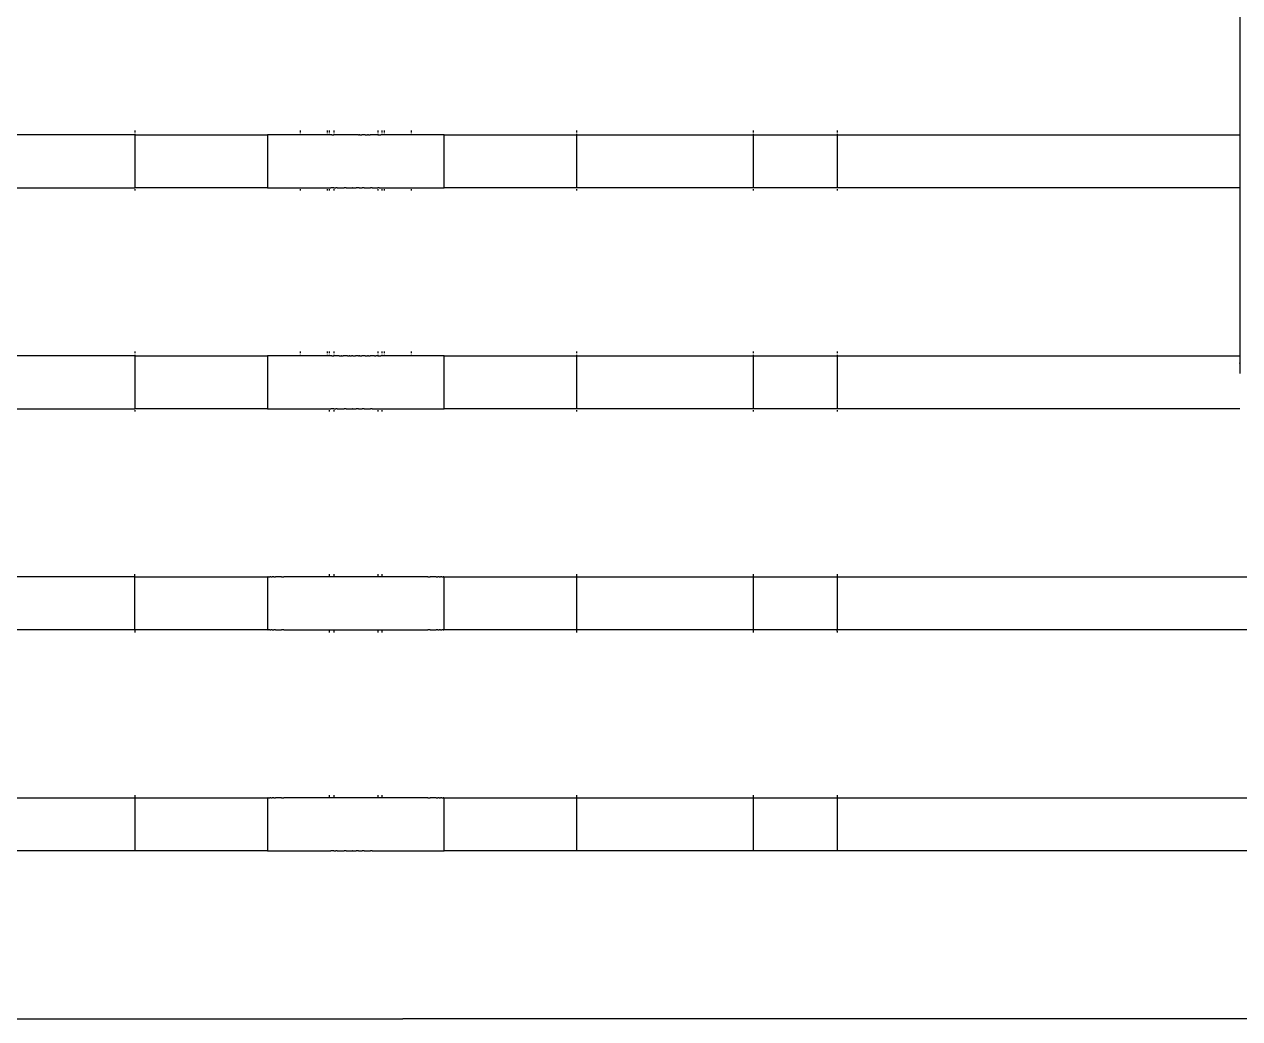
# Model space of a CAD drawing. Header units: millimetres. Extents: x 21 to 5427, y 20 to 4028.
# Drawn here: x 3200.4 to 3475.4, y 2484.6 to 2709.6 of the extents above; entities that cross this region are included whole.
import ezdxf

# ---------------------------------------------------------------- set-up
doc = ezdxf.new("R2010")
doc.units = ezdxf.units.MM

msp = doc.modelspace()

# ---------------------------------------------------------------- linework, layer by layer
for p, q in [((3475.38, 2720.59), (3475.38, 2686.59)), ((3225.38, 2684.59), (3185.38, 2684.59)), ((3225.38, 2685.59), (3225.38, 2685.17)), ((3225.38, 2684.85), (3225.38, 2684.62)), ((3225.38, 2684.62), (3225.38, 2684.59)), ((3225.38, 2684.59), (3255.38, 2684.59)), ((3225.38, 2684.59), (3225.38, 2672.59)), ((3255.38, 2684.59), (3255.38, 2672.59)), ((3255.47, 2684.59), (3255.38, 2684.59)), ((3255.59, 2684.59), (3255.47, 2684.59)), ((3255.74, 2684.59), (3255.59, 2684.59)), ((3255.95, 2684.59), (3255.74, 2684.59)), ((3256.19, 2684.59), (3255.95, 2684.59)), ((3256.48, 2684.59), (3256.19, 2684.59)), ((3256.82, 2684.59), (3256.48, 2684.59)), ((3257.19, 2684.59), (3256.82, 2684.59)), ((3257.61, 2684.59), (3257.19, 2684.59)), ((3258.06, 2684.59), (3257.61, 2684.59)), ((3258.56, 2684.59), (3258.06, 2684.59)), ((3259.09, 2684.59), (3258.56, 2684.59)), ((3259.66, 2684.59), (3259.09, 2684.59)), ((3260.27, 2684.59), (3259.66, 2684.59)), ((3260.91, 2684.59), (3260.27, 2684.59)), ((3261.58, 2684.59), (3260.91, 2684.59)), ((3262.29, 2684.59), (3261.58, 2684.59)), ((3262.88, 2684.59), (3262.29, 2684.59)), ((3262.88, 2685.17), (3262.88, 2685.59)), ((3262.88, 2684.62), (3262.88, 2684.85)), ((3262.88, 2684.59), (3262.88, 2684.62)), ((3263.02, 2684.59), (3262.88, 2684.59)), ((3263.78, 2684.59), (3263.02, 2684.59)), ((3264.57, 2684.59), (3263.78, 2684.59)), ((3265.38, 2684.59), (3264.57, 2684.59)), ((3266.22, 2684.59), (3265.38, 2684.59)), ((3267.07, 2684.59), (3266.22, 2684.59)), ((3267.95, 2684.59), (3267.07, 2684.59)), ((3268.84, 2684.59), (3267.95, 2684.59)), ((3268.88, 2684.59), (3268.84, 2684.59)), ((3268.88, 2685.59), (3268.88, 2685.17)), ((3268.88, 2684.85), (3268.88, 2684.62)), ((3268.88, 2684.62), (3268.88, 2684.59)), ((3269.38, 2684.59), (3268.88, 2684.59)), ((3269.38, 2685.59), (3269.38, 2685.17)), ((3269.38, 2684.85), (3269.38, 2684.62)), ((3269.38, 2684.62), (3269.38, 2684.59)), ((3269.75, 2684.59), (3269.38, 2684.59)), ((3269.97, 2684.59), (3269.75, 2684.59)), ((3269.97, 2684.59), (3270.38, 2684.59)), ((3270.38, 2685.59), (3270.38, 2685.17)), ((3270.38, 2684.85), (3270.38, 2684.62)), ((3270.38, 2684.62), (3270.38, 2684.59)), ((3270.43, 2684.59), (3270.38, 2684.59)), ((3270.57, 2684.59), (3270.43, 2684.59)), ((3270.61, 2684.59), (3270.57, 2684.59)), ((3270.66, 2684.59), (3270.61, 2684.59)), ((3270.8, 2684.59), (3270.66, 2684.59)), ((3270.87, 2684.59), (3270.8, 2684.59)), ((3271.14, 2684.59), (3270.87, 2684.59)), ((3271.24, 2684.59), (3271.14, 2684.59)), ((3271.56, 2684.59), (3271.24, 2684.59)), ((3271.58, 2684.59), (3271.56, 2684.59)), ((3271.65, 2684.59), (3271.58, 2684.59)), ((3272.05, 2684.59), (3271.65, 2684.59)), ((3272.16, 2684.59), (3272.05, 2684.59)), ((3272.54, 2684.59), (3272.16, 2684.59)), ((3272.62, 2684.59), (3272.54, 2684.59)), ((3272.74, 2684.59), (3272.62, 2684.59)), ((3273.22, 2684.59), (3272.74, 2684.59)), ((3273.37, 2684.59), (3273.22, 2684.59)), ((3273.48, 2684.59), (3273.37, 2684.59)), ((3273.9, 2684.59), (3273.48, 2684.59)), ((3274.05, 2684.59), (3273.9, 2684.59)), ((3274.43, 2684.59), (3274.05, 2684.59)), ((3274.6, 2684.59), (3274.43, 2684.59)), ((3274.74, 2684.59), (3274.6, 2684.59)), ((3275.31, 2684.59), (3274.74, 2684.59)), ((3275.38, 2684.59), (3275.31, 2684.59)), ((3275.46, 2684.59), (3275.38, 2684.59)), ((3276.02, 2684.59), (3275.46, 2684.59)), ((3276.02, 2684.59), (3276.17, 2684.59)), ((3276.33, 2684.59), (3276.17, 2684.59)), ((3276.33, 2684.59), (3276.72, 2684.59)), ((3276.86, 2684.59), (3276.72, 2684.59)), ((3277.28, 2684.59), (3276.86, 2684.59)), ((3277.39, 2684.59), (3277.28, 2684.59)), ((3277.54, 2684.59), (3277.39, 2684.59)), ((3277.54, 2684.59), (3278.02, 2684.59)), ((3278.15, 2684.59), (3278.02, 2684.59)), ((3278.23, 2684.59), (3278.15, 2684.59)), ((3278.23, 2684.59), (3278.6, 2684.59)), ((3278.71, 2684.59), (3278.6, 2684.59)), ((3279.11, 2684.59), (3278.71, 2684.59)), ((3279.18, 2684.59), (3279.11, 2684.59)), ((3279.21, 2684.59), (3279.18, 2684.59)), ((3279.52, 2684.59), (3279.21, 2684.59)), ((3279.63, 2684.59), (3279.52, 2684.59)), ((3279.9, 2684.59), (3279.63, 2684.59)), ((3279.96, 2684.59), (3279.9, 2684.59)), ((3280.1, 2684.59), (3279.96, 2684.59)), ((3280.16, 2684.59), (3280.1, 2684.59)), ((3280.2, 2684.59), (3280.16, 2684.59)), ((3280.34, 2684.59), (3280.2, 2684.59)), ((3280.38, 2684.59), (3280.34, 2684.59)), ((3280.38, 2685.59), (3280.38, 2685.17)), ((3280.38, 2684.85), (3280.38, 2684.62)), ((3280.38, 2684.62), (3280.38, 2684.59)), ((3280.38, 2684.59), (3280.79, 2684.59)), ((3280.79, 2684.59), (3281.02, 2684.59)), ((3281.38, 2684.59), (3281.02, 2684.59)), ((3281.38, 2685.17), (3281.38, 2685.59)), ((3281.38, 2684.62), (3281.38, 2684.85)), ((3281.38, 2684.59), (3281.38, 2684.62)), ((3281.88, 2684.59), (3281.38, 2684.59)), ((3281.88, 2685.17), (3281.88, 2685.59)), ((3281.88, 2684.62), (3281.88, 2684.85)), ((3281.88, 2684.59), (3281.88, 2684.62)), ((3281.92, 2684.59), (3281.88, 2684.59)), ((3282.82, 2684.59), (3281.92, 2684.59)), ((3283.69, 2684.59), (3282.82, 2684.59)), ((3284.55, 2684.59), (3283.69, 2684.59)), ((3285.38, 2684.59), (3284.55, 2684.59)), ((3286.2, 2684.59), (3285.38, 2684.59)), ((3286.98, 2684.59), (3286.2, 2684.59)), ((3287.75, 2684.59), (3286.98, 2684.59)), ((3287.88, 2684.59), (3287.75, 2684.59)), ((3287.88, 2685.59), (3287.88, 2685.17)), ((3287.88, 2684.85), (3287.88, 2684.62)), ((3287.88, 2684.62), (3287.88, 2684.59)), ((3288.48, 2684.59), (3287.88, 2684.59)), ((3289.18, 2684.59), (3288.48, 2684.59)), ((3289.86, 2684.59), (3289.18, 2684.59)), ((3290.5, 2684.59), (3289.86, 2684.59)), ((3291.1, 2684.59), (3290.5, 2684.59)), ((3291.67, 2684.59), (3291.1, 2684.59)), ((3292.21, 2684.59), (3291.67, 2684.59)), ((3292.7, 2684.59), (3292.21, 2684.59)), ((3293.16, 2684.59), (3292.7, 2684.59)), ((3293.58, 2684.59), (3293.16, 2684.59)), ((3293.95, 2684.59), (3293.58, 2684.59)), ((3294.28, 2684.59), (3293.95, 2684.59)), ((3294.57, 2684.59), (3294.28, 2684.59)), ((3294.82, 2684.59), (3294.57, 2684.59)), ((3295.02, 2684.59), (3294.82, 2684.59)), ((3295.18, 2684.59), (3295.02, 2684.59)), ((3295.29, 2684.59), (3295.18, 2684.59)), ((3295.38, 2684.59), (3295.29, 2684.59)), ((3295.38, 2672.59), (3295.38, 2684.59)), ((3295.38, 2684.59), (3325.38, 2684.59)), ((3325.38, 2685.17), (3325.38, 2685.59)), ((3325.38, 2684.62), (3325.38, 2684.85)), ((3325.38, 2684.59), (3325.38, 2684.62)), ((3325.38, 2672.59), (3325.38, 2684.59)), ((3325.38, 2684.59), (3365.38, 2684.59)), ((3365.38, 2685.17), (3365.38, 2685.59)), ((3365.38, 2684.63), (3365.38, 2684.85)), ((3365.38, 2684.59), (3365.38, 2684.63)), ((3365.38, 2672.59), (3365.38, 2684.59)), ((3365.38, 2684.59), (3384.06, 2684.59)), ((3384.06, 2684.59), (3384.12, 2684.59)), ((3384.12, 2684.59), (3384.31, 2684.59)), ((3384.31, 2685.59), (3384.31, 2685.17)), ((3384.31, 2684.85), (3384.31, 2684.63)), ((3384.31, 2684.63), (3384.31, 2684.59)), ((3384.31, 2684.59), (3384.31, 2672.59)), ((3384.31, 2684.59), (3475.38, 2684.59)), ((3475.38, 2686.59), (3475.38, 2686.2)), ((3475.38, 2686.2), (3475.38, 2686.07)), ((3475.38, 2686.07), (3475.38, 2685.59)), ((3475.38, 2685.59), (3475.38, 2685.17)), ((3475.38, 2685.17), (3475.38, 2684.85)), ((3475.38, 2684.85), (3475.38, 2684.63)), ((3475.38, 2684.63), (3475.38, 2684.59)), ((3475.38, 2684.59), (3475.38, 2672.59)), ((3185.38, 2672.59), (3225.38, 2672.59)), ((3225.38, 2672.59), (3225.38, 2672.56)), ((3255.38, 2672.59), (3225.38, 2672.59)), ((3225.38, 2672.56), (3225.38, 2672.52)), ((3225.38, 2672.32), (3225.38, 2672)), ((3255.38, 2672.59), (3255.47, 2672.59)), ((3255.47, 2672.59), (3255.59, 2672.59)), ((3255.59, 2672.59), (3255.74, 2672.59)), ((3255.74, 2672.59), (3255.95, 2672.59)), ((3255.95, 2672.59), (3256.19, 2672.59)), ((3256.19, 2672.59), (3256.48, 2672.59)), ((3256.48, 2672.59), (3256.82, 2672.59)), ((3256.82, 2672.59), (3257.19, 2672.59)), ((3257.19, 2672.59), (3257.61, 2672.59)), ((3257.61, 2672.59), (3258.06, 2672.59)), ((3258.06, 2672.59), (3258.56, 2672.59)), ((3258.56, 2672.59), (3259.09, 2672.59)), ((3259.09, 2672.59), (3259.66, 2672.59)), ((3259.66, 2672.59), (3260.27, 2672.59)), ((3260.27, 2672.59), (3260.91, 2672.59)), ((3260.91, 2672.59), (3261.58, 2672.59)), ((3261.58, 2672.59), (3262.29, 2672.59)), ((3262.29, 2672.59), (3262.88, 2672.59)), ((3262.88, 2672.52), (3262.88, 2672.59)), ((3262.88, 2672.59), (3263.02, 2672.59)), ((3262.88, 2672), (3262.88, 2672.32)), ((3263.02, 2672.59), (3263.78, 2672.59)), ((3263.78, 2672.59), (3264.57, 2672.59)), ((3264.57, 2672.59), (3265.38, 2672.59)), ((3265.38, 2672.59), (3266.22, 2672.59)), ((3266.22, 2672.59), (3267.07, 2672.59)), ((3267.07, 2672.59), (3267.95, 2672.59)), ((3267.95, 2672.59), (3268.84, 2672.59)), ((3268.84, 2672.59), (3268.88, 2672.59)), ((3268.88, 2672.59), (3268.88, 2672.52)), ((3268.88, 2672.59), (3269.38, 2672.59)), ((3268.88, 2672.32), (3268.88, 2672)), ((3269.38, 2672.59), (3269.38, 2672.52)), ((3269.38, 2672.59), (3269.75, 2672.59)), ((3269.38, 2672.32), (3269.38, 2672)), ((3269.97, 2672.59), (3269.75, 2672.59)), ((3270.38, 2672.59), (3269.97, 2672.59)), ((3270.38, 2672.59), (3270.38, 2672.52)), ((3270.38, 2672.59), (3270.43, 2672.59)), ((3270.38, 2672.32), (3270.38, 2672)), ((3270.43, 2672.59), (3270.57, 2672.59)), ((3270.57, 2672.59), (3270.61, 2672.59)), ((3270.61, 2672.59), (3270.66, 2672.59)), ((3270.66, 2672.59), (3270.8, 2672.59)), ((3270.8, 2672.59), (3270.87, 2672.59)), ((3271.14, 2672.59), (3270.87, 2672.59)), ((3271.14, 2672.59), (3271.24, 2672.59)), ((3271.24, 2672.59), (3271.56, 2672.59)), ((3271.56, 2672.59), (3271.58, 2672.59)), ((3271.58, 2672.59), (3271.65, 2672.59)), ((3271.65, 2672.59), (3272.05, 2672.59)), ((3272.05, 2672.59), (3272.16, 2672.59)), ((3272.16, 2672.59), (3272.54, 2672.59)), ((3272.54, 2672.59), (3272.62, 2672.59)), ((3272.62, 2672.59), (3272.74, 2672.59)), ((3273.22, 2672.59), (3272.74, 2672.59)), ((3273.22, 2672.59), (3273.37, 2672.59)), ((3273.37, 2672.59), (3273.48, 2672.59)), ((3273.48, 2672.59), (3273.9, 2672.59)), ((3273.9, 2672.59), (3274.05, 2672.59)), ((3274.05, 2672.59), (3274.43, 2672.59)), ((3274.43, 2672.59), (3274.6, 2672.59)), ((3274.74, 2672.59), (3274.6, 2672.59)), ((3274.74, 2672.59), (3275.31, 2672.59)), ((3275.31, 2672.59), (3275.38, 2672.59)), ((3275.38, 2672.59), (3275.46, 2672.59)), ((3276.02, 2672.59), (3275.46, 2672.59)), ((3276.17, 2672.59), (3276.02, 2672.59)), ((3276.17, 2672.59), (3276.33, 2672.59)), ((3276.33, 2672.59), (3276.72, 2672.59)), ((3276.72, 2672.59), (3276.86, 2672.59)), ((3277.28, 2672.59), (3276.86, 2672.59)), ((3277.28, 2672.59), (3277.39, 2672.59)), ((3277.39, 2672.59), (3277.54, 2672.59)), ((3277.54, 2672.59), (3278.02, 2672.59)), ((3278.02, 2672.59), (3278.15, 2672.59)), ((3278.15, 2672.59), (3278.23, 2672.59)), ((3278.23, 2672.59), (3278.6, 2672.59)), ((3278.6, 2672.59), (3278.71, 2672.59)), ((3279.11, 2672.59), (3278.71, 2672.59)), ((3279.11, 2672.59), (3279.18, 2672.59)), ((3279.18, 2672.59), (3279.21, 2672.59)), ((3279.21, 2672.59), (3279.52, 2672.59)), ((3279.52, 2672.59), (3279.63, 2672.59)), ((3279.63, 2672.59), (3279.9, 2672.59)), ((3279.9, 2672.59), (3279.96, 2672.59)), ((3279.96, 2672.59), (3280.1, 2672.59)), ((3280.1, 2672.59), (3280.16, 2672.59)), ((3280.16, 2672.59), (3280.2, 2672.59)), ((3280.2, 2672.59), (3280.34, 2672.59)), ((3280.34, 2672.59), (3280.38, 2672.59)), ((3280.38, 2672.59), (3280.38, 2672.52)), ((3280.68, 2672.59), (3280.38, 2672.59)), ((3280.38, 2672.32), (3280.38, 2672)), ((3280.68, 2672.59), (3280.79, 2672.59)), ((3280.79, 2672.59), (3281.02, 2672.59)), ((3281.02, 2672.59), (3281.38, 2672.59)), ((3281.38, 2672.52), (3281.38, 2672.59)), ((3281.38, 2672.59), (3281.88, 2672.59)), ((3281.38, 2672), (3281.38, 2672.32)), ((3281.88, 2672.52), (3281.88, 2672.59)), ((3281.88, 2672.59), (3281.92, 2672.59)), ((3281.88, 2672), (3281.88, 2672.32)), ((3281.92, 2672.59), (3282.82, 2672.59)), ((3282.82, 2672.59), (3283.69, 2672.59)), ((3283.69, 2672.59), (3284.55, 2672.59)), ((3284.55, 2672.59), (3285.38, 2672.59)), ((3285.38, 2672.59), (3286.2, 2672.59)), ((3286.2, 2672.59), (3286.98, 2672.59)), ((3286.98, 2672.59), (3287.75, 2672.59)), ((3287.75, 2672.59), (3287.88, 2672.59)), ((3287.88, 2672.59), (3287.88, 2672.52)), ((3287.88, 2672.59), (3288.48, 2672.59)), ((3287.88, 2672.32), (3287.88, 2672)), ((3288.48, 2672.59), (3289.18, 2672.59)), ((3289.18, 2672.59), (3289.86, 2672.59)), ((3289.86, 2672.59), (3290.5, 2672.59)), ((3290.5, 2672.59), (3291.1, 2672.59)), ((3291.1, 2672.59), (3291.67, 2672.59)), ((3291.67, 2672.59), (3292.21, 2672.59)), ((3292.21, 2672.59), (3292.7, 2672.59)), ((3292.7, 2672.59), (3293.16, 2672.59)), ((3293.16, 2672.59), (3293.58, 2672.59)), ((3293.58, 2672.59), (3293.95, 2672.59)), ((3293.95, 2672.59), (3294.28, 2672.59)), ((3294.28, 2672.59), (3294.57, 2672.59)), ((3294.57, 2672.59), (3294.82, 2672.59)), ((3294.82, 2672.59), (3295.02, 2672.59)), ((3295.02, 2672.59), (3295.18, 2672.59)), ((3295.18, 2672.59), (3295.29, 2672.59)), ((3295.29, 2672.59), (3295.38, 2672.59)), ((3325.38, 2672.59), (3295.38, 2672.59)), ((3325.38, 2672.56), (3325.38, 2672.59)), ((3365.38, 2672.59), (3325.38, 2672.59)), ((3325.38, 2672.52), (3325.38, 2672.56)), ((3325.38, 2672), (3325.38, 2672.32)), ((3365.38, 2672.55), (3365.38, 2672.59)), ((3384.06, 2672.59), (3365.38, 2672.59)), ((3365.38, 2672.52), (3365.38, 2672.55)), ((3365.38, 2672), (3365.38, 2672.32)), ((3384.12, 2672.59), (3384.06, 2672.59)), ((3384.31, 2672.59), (3384.12, 2672.59)), ((3384.31, 2672.59), (3384.31, 2672.56)), ((3475.38, 2672.59), (3384.31, 2672.59)), ((3384.31, 2672.56), (3384.31, 2672.52)), ((3384.31, 2672.32), (3384.31, 2672)), ((3475.38, 2672.59), (3475.38, 2672.55)), ((3475.38, 2672.55), (3475.38, 2672.52)), ((3475.38, 2672.52), (3475.38, 2672.32)), ((3475.38, 2672.32), (3475.38, 2672)), ((3475.38, 2672), (3475.38, 2671.59)), ((3475.38, 2671.59), (3475.38, 2671.1)), ((3475.38, 2671.1), (3475.38, 2670.97)), ((3475.38, 2670.97), (3475.38, 2670.59)), ((3475.38, 2670.59), (3475.38, 2636.59)), ((3225.38, 2634.59), (3185.38, 2634.59)), ((3225.38, 2635.59), (3225.38, 2635.17)), ((3225.38, 2634.85), (3225.38, 2634.63)), ((3225.38, 2634.63), (3225.38, 2634.59)), ((3225.38, 2634.59), (3255.38, 2634.59)), ((3225.38, 2634.59), (3225.38, 2622.59)), ((3255.38, 2634.59), (3255.38, 2622.59)), ((3255.47, 2634.59), (3255.38, 2634.59)), ((3255.59, 2634.59), (3255.47, 2634.59)), ((3255.74, 2634.59), (3255.59, 2634.59)), ((3255.95, 2634.59), (3255.74, 2634.59)), ((3256.19, 2634.59), (3255.95, 2634.59)), ((3256.48, 2634.59), (3256.19, 2634.59)), ((3256.82, 2634.59), (3256.48, 2634.59)), ((3257.19, 2634.59), (3256.82, 2634.59)), ((3257.61, 2634.59), (3257.19, 2634.59)), ((3258.06, 2634.59), (3257.61, 2634.59)), ((3258.56, 2634.59), (3258.06, 2634.59)), ((3259.09, 2634.59), (3258.56, 2634.59)), ((3259.66, 2634.59), (3259.09, 2634.59)), ((3260.27, 2634.59), (3259.66, 2634.59)), ((3260.91, 2634.59), (3260.27, 2634.59)), ((3261.58, 2634.59), (3260.91, 2634.59)), ((3262.29, 2634.59), (3261.58, 2634.59)), ((3262.88, 2634.59), (3262.29, 2634.59)), ((3262.88, 2635.17), (3262.88, 2635.59)), ((3262.88, 2634.62), (3262.88, 2634.85)), ((3262.88, 2634.59), (3262.88, 2634.62)), ((3263.02, 2634.59), (3262.88, 2634.59)), ((3263.78, 2634.59), (3263.02, 2634.59)), ((3264.57, 2634.59), (3263.78, 2634.59)), ((3265.38, 2634.59), (3264.57, 2634.59)), ((3266.22, 2634.59), (3265.38, 2634.59)), ((3267.07, 2634.59), (3266.22, 2634.59)), ((3267.95, 2634.59), (3267.07, 2634.59)), ((3268.84, 2634.59), (3267.95, 2634.59)), ((3268.88, 2634.59), (3268.84, 2634.59)), ((3268.88, 2635.59), (3268.88, 2635.17)), ((3268.88, 2634.85), (3268.88, 2634.62)), ((3268.88, 2634.62), (3268.88, 2634.59)), ((3269.38, 2634.59), (3268.88, 2634.59)), ((3269.38, 2635.59), (3269.38, 2635.17)), ((3269.38, 2634.85), (3269.38, 2634.63)), ((3269.38, 2634.63), (3269.38, 2634.59)), ((3269.75, 2634.59), (3269.38, 2634.59)), ((3269.97, 2634.59), (3269.75, 2634.59)), ((3269.97, 2634.59), (3270.38, 2634.59)), ((3270.38, 2635.59), (3270.38, 2635.17)), ((3270.38, 2634.85), (3270.38, 2634.63)), ((3270.38, 2634.63), (3270.38, 2634.59)), ((3270.43, 2634.59), (3270.38, 2634.59)), ((3270.57, 2634.59), (3270.43, 2634.59)), ((3270.61, 2634.59), (3270.57, 2634.59)), ((3270.66, 2634.59), (3270.61, 2634.59)), ((3270.8, 2634.59), (3270.66, 2634.59)), ((3270.87, 2634.59), (3270.8, 2634.59)), ((3271.14, 2634.59), (3270.87, 2634.59)), ((3271.24, 2634.59), (3271.14, 2634.59)), ((3271.56, 2634.59), (3271.24, 2634.59)), ((3271.58, 2634.59), (3271.56, 2634.59)), ((3271.65, 2634.59), (3271.58, 2634.59)), ((3271.65, 2634.59), (3272.05, 2634.59)), ((3272.16, 2634.59), (3272.05, 2634.59)), ((3272.16, 2634.59), (3272.54, 2634.59)), ((3272.62, 2634.59), (3272.54, 2634.59)), ((3272.74, 2634.59), (3272.62, 2634.59)), ((3273.22, 2634.59), (3272.74, 2634.59)), ((3273.37, 2634.59), (3273.22, 2634.59)), ((3273.48, 2634.59), (3273.37, 2634.59)), ((3273.48, 2634.59), (3273.9, 2634.59)), ((3274.05, 2634.59), (3273.9, 2634.59)), ((3274.05, 2634.59), (3274.43, 2634.59)), ((3274.6, 2634.59), (3274.43, 2634.59)), ((3274.74, 2634.59), (3274.6, 2634.59)), ((3274.74, 2634.59), (3275.31, 2634.59)), ((3275.38, 2634.59), (3275.31, 2634.59)), ((3275.46, 2634.59), (3275.38, 2634.59)), ((3276.02, 2634.59), (3275.46, 2634.59)), ((3276.02, 2634.59), (3276.17, 2634.59)), ((3276.33, 2634.59), (3276.17, 2634.59)), ((3276.33, 2634.59), (3276.72, 2634.59)), ((3276.86, 2634.59), (3276.72, 2634.59)), ((3277.28, 2634.59), (3276.86, 2634.59)), ((3277.39, 2634.59), (3277.28, 2634.59)), ((3277.54, 2634.59), (3277.39, 2634.59)), ((3277.54, 2634.59), (3278.02, 2634.59)), ((3278.15, 2634.59), (3278.02, 2634.59)), ((3278.23, 2634.59), (3278.15, 2634.59)), ((3278.23, 2634.59), (3278.6, 2634.59)), ((3278.71, 2634.59), (3278.6, 2634.59)), ((3279.11, 2634.59), (3278.71, 2634.59)), ((3279.18, 2634.59), (3279.11, 2634.59)), ((3279.21, 2634.59), (3279.18, 2634.59)), ((3279.52, 2634.59), (3279.21, 2634.59)), ((3279.63, 2634.59), (3279.52, 2634.59)), ((3279.63, 2634.59), (3279.9, 2634.59)), ((3279.96, 2634.59), (3279.9, 2634.59)), ((3280.1, 2634.59), (3279.96, 2634.59)), ((3280.16, 2634.59), (3280.1, 2634.59)), ((3280.2, 2634.59), (3280.16, 2634.59)), ((3280.34, 2634.59), (3280.2, 2634.59)), ((3280.38, 2634.59), (3280.34, 2634.59)), ((3280.38, 2635.59), (3280.38, 2635.17)), ((3280.38, 2634.85), (3280.38, 2634.63)), ((3280.38, 2634.63), (3280.38, 2634.59)), ((3280.38, 2634.59), (3280.79, 2634.59)), ((3280.79, 2634.59), (3281.02, 2634.59)), ((3281.38, 2634.59), (3281.02, 2634.59)), ((3281.38, 2635.17), (3281.38, 2635.59)), ((3281.38, 2634.63), (3281.38, 2634.85)), ((3281.38, 2634.59), (3281.38, 2634.63)), ((3281.88, 2634.59), (3281.38, 2634.59)), ((3281.88, 2635.17), (3281.88, 2635.59)), ((3281.88, 2634.62), (3281.88, 2634.85)), ((3281.88, 2634.59), (3281.88, 2634.62)), ((3281.92, 2634.59), (3281.88, 2634.59)), ((3282.82, 2634.59), (3281.92, 2634.59)), ((3283.69, 2634.59), (3282.82, 2634.59)), ((3284.55, 2634.59), (3283.69, 2634.59)), ((3285.38, 2634.59), (3284.55, 2634.59)), ((3286.2, 2634.59), (3285.38, 2634.59)), ((3286.98, 2634.59), (3286.2, 2634.59)), ((3287.75, 2634.59), (3286.98, 2634.59)), ((3287.88, 2634.59), (3287.75, 2634.59)), ((3287.88, 2635.59), (3287.88, 2635.17)), ((3287.88, 2634.85), (3287.88, 2634.62)), ((3287.88, 2634.62), (3287.88, 2634.59)), ((3288.48, 2634.59), (3287.88, 2634.59)), ((3289.18, 2634.59), (3288.48, 2634.59)), ((3289.86, 2634.59), (3289.18, 2634.59)), ((3290.5, 2634.59), (3289.86, 2634.59)), ((3291.1, 2634.59), (3290.5, 2634.59)), ((3291.67, 2634.59), (3291.1, 2634.59)), ((3292.21, 2634.59), (3291.67, 2634.59)), ((3292.7, 2634.59), (3292.21, 2634.59)), ((3293.16, 2634.59), (3292.7, 2634.59)), ((3293.58, 2634.59), (3293.16, 2634.59)), ((3293.95, 2634.59), (3293.58, 2634.59)), ((3294.28, 2634.59), (3293.95, 2634.59)), ((3294.57, 2634.59), (3294.28, 2634.59)), ((3294.82, 2634.59), (3294.57, 2634.59)), ((3295.02, 2634.59), (3294.82, 2634.59)), ((3295.18, 2634.59), (3295.02, 2634.59)), ((3295.29, 2634.59), (3295.18, 2634.59)), ((3295.38, 2634.59), (3295.29, 2634.59)), ((3295.38, 2622.59), (3295.38, 2634.59)), ((3295.38, 2634.59), (3325.38, 2634.59)), ((3325.38, 2635.17), (3325.38, 2635.59)), ((3325.38, 2634.63), (3325.38, 2634.85)), ((3325.38, 2634.59), (3325.38, 2634.63)), ((3325.38, 2622.59), (3325.38, 2634.59)), ((3325.38, 2634.59), (3365.38, 2634.59)), ((3365.38, 2635.17), (3365.38, 2635.59)), ((3365.38, 2634.63), (3365.38, 2634.85)), ((3365.38, 2634.59), (3365.38, 2634.63)), ((3365.38, 2622.59), (3365.38, 2634.59)), ((3365.38, 2634.59), (3384.06, 2634.59)), ((3384.06, 2634.59), (3384.12, 2634.59)), ((3384.12, 2634.59), (3384.31, 2634.59)), ((3384.31, 2635.59), (3384.31, 2635.17)), ((3384.31, 2634.85), (3384.31, 2634.63)), ((3384.31, 2634.63), (3384.31, 2634.59)), ((3384.31, 2634.59), (3384.31, 2622.59)), ((3384.31, 2634.59), (3475.38, 2634.59)), ((3475.38, 2636.59), (3475.38, 2636.2)), ((3475.38, 2636.2), (3475.38, 2636.07)), ((3475.38, 2636.07), (3475.38, 2635.59)), ((3475.38, 2635.59), (3475.38, 2635.17)), ((3475.38, 2635.17), (3475.38, 2634.85)), ((3475.38, 2634.85), (3475.38, 2634.63)), ((3475.38, 2634.63), (3475.38, 2634.59)), ((3475.38, 2634.59), (3475.38, 2633.04)), ((3475.46, 2632.56), (3475.38, 2633.04)), ((3475.38, 2633.04), (3475.38, 2630.59)), ((3185.38, 2622.59), (3225.38, 2622.59)), ((3255.38, 2622.59), (3225.38, 2622.59)), ((3225.38, 2622.52), (3225.38, 2622.59)), ((3225.38, 2622.32), (3225.38, 2622)), ((3255.38, 2622.59), (3255.47, 2622.59)), ((3255.47, 2622.59), (3255.59, 2622.59)), ((3255.59, 2622.59), (3255.74, 2622.59)), ((3255.74, 2622.59), (3255.95, 2622.59)), ((3255.95, 2622.59), (3256.19, 2622.59)), ((3256.19, 2622.59), (3256.48, 2622.59)), ((3256.48, 2622.59), (3256.82, 2622.59)), ((3256.82, 2622.59), (3257.19, 2622.59)), ((3257.19, 2622.59), (3257.61, 2622.59)), ((3257.61, 2622.59), (3258.06, 2622.59)), ((3258.06, 2622.59), (3258.56, 2622.59)), ((3258.56, 2622.59), (3259.09, 2622.59)), ((3259.09, 2622.59), (3259.66, 2622.59)), ((3259.66, 2622.59), (3260.27, 2622.59)), ((3260.27, 2622.59), (3260.91, 2622.59)), ((3260.91, 2622.59), (3261.58, 2622.59)), ((3261.58, 2622.59), (3262.29, 2622.59)), ((3262.29, 2622.59), (3263.02, 2622.59)), ((3263.02, 2622.59), (3263.78, 2622.59)), ((3263.78, 2622.59), (3264.57, 2622.59)), ((3264.57, 2622.59), (3265.38, 2622.59)), ((3265.38, 2622.59), (3266.22, 2622.59)), ((3266.22, 2622.59), (3267.07, 2622.59)), ((3267.07, 2622.59), (3267.95, 2622.59)), ((3267.95, 2622.59), (3268.84, 2622.59)), ((3268.84, 2622.59), (3269.38, 2622.59)), ((3269.38, 2622.59), (3269.38, 2622.52)), ((3269.38, 2622.59), (3269.75, 2622.59)), ((3269.38, 2622.32), (3269.38, 2622)), ((3269.97, 2622.59), (3269.75, 2622.59)), ((3270.38, 2622.59), (3269.97, 2622.59)), ((3270.38, 2622.59), (3270.38, 2622.52)), ((3270.38, 2622.59), (3270.43, 2622.59)), ((3270.38, 2622.32), (3270.38, 2622)), ((3270.43, 2622.59), (3270.57, 2622.59)), ((3270.57, 2622.59), (3270.61, 2622.59)), ((3270.61, 2622.59), (3270.66, 2622.59)), ((3270.66, 2622.59), (3270.8, 2622.59)), ((3270.8, 2622.59), (3270.87, 2622.59)), ((3271.14, 2622.59), (3270.87, 2622.59)), ((3271.14, 2622.59), (3271.24, 2622.59)), ((3271.24, 2622.59), (3271.56, 2622.59)), ((3271.56, 2622.59), (3271.58, 2622.59)), ((3271.58, 2622.59), (3271.65, 2622.59)), ((3271.65, 2622.59), (3272.05, 2622.59)), ((3272.05, 2622.59), (3272.16, 2622.59)), ((3272.16, 2622.59), (3272.54, 2622.59)), ((3272.54, 2622.59), (3272.62, 2622.59)), ((3272.62, 2622.59), (3272.74, 2622.59)), ((3273.22, 2622.59), (3272.74, 2622.59)), ((3273.22, 2622.59), (3273.37, 2622.59)), ((3273.37, 2622.59), (3273.48, 2622.59)), ((3273.48, 2622.59), (3273.9, 2622.59)), ((3273.9, 2622.59), (3274.05, 2622.59)), ((3274.05, 2622.59), (3274.43, 2622.59)), ((3274.43, 2622.59), (3274.6, 2622.59)), ((3274.74, 2622.59), (3274.6, 2622.59)), ((3274.74, 2622.59), (3275.31, 2622.59)), ((3275.31, 2622.59), (3275.38, 2622.59)), ((3275.38, 2622.59), (3275.46, 2622.59)), ((3276.02, 2622.59), (3275.46, 2622.59)), ((3276.02, 2622.59), (3276.17, 2622.59)), ((3276.17, 2622.59), (3276.33, 2622.59)), ((3276.33, 2622.59), (3276.72, 2622.59)), ((3276.72, 2622.59), (3276.86, 2622.59)), ((3277.28, 2622.59), (3276.86, 2622.59)), ((3277.28, 2622.59), (3277.39, 2622.59)), ((3277.39, 2622.59), (3277.54, 2622.59)), ((3277.54, 2622.59), (3278.02, 2622.59)), ((3278.02, 2622.59), (3278.15, 2622.59)), ((3278.15, 2622.59), (3278.23, 2622.59)), ((3278.23, 2622.59), (3278.6, 2622.59)), ((3278.6, 2622.59), (3278.71, 2622.59)), ((3279.11, 2622.59), (3278.71, 2622.59)), ((3279.11, 2622.59), (3279.18, 2622.59)), ((3279.18, 2622.59), (3279.21, 2622.59)), ((3279.21, 2622.59), (3279.52, 2622.59)), ((3279.52, 2622.59), (3279.63, 2622.59)), ((3279.63, 2622.59), (3279.9, 2622.59)), ((3279.9, 2622.59), (3279.96, 2622.59)), ((3279.96, 2622.59), (3280.1, 2622.59)), ((3280.1, 2622.59), (3280.16, 2622.59)), ((3280.16, 2622.59), (3280.2, 2622.59)), ((3280.2, 2622.59), (3280.34, 2622.59)), ((3280.34, 2622.59), (3280.38, 2622.59)), ((3280.38, 2622.59), (3280.38, 2622.52)), ((3280.38, 2622.59), (3280.79, 2622.59)), ((3280.38, 2622.32), (3280.38, 2622)), ((3280.79, 2622.59), (3281.02, 2622.59)), ((3281.02, 2622.59), (3281.38, 2622.59)), ((3281.38, 2622.52), (3281.38, 2622.59)), ((3281.38, 2622.59), (3281.92, 2622.59)), ((3281.38, 2622), (3281.38, 2622.32)), ((3281.92, 2622.59), (3282.82, 2622.59)), ((3282.82, 2622.59), (3283.69, 2622.59)), ((3283.69, 2622.59), (3284.55, 2622.59)), ((3284.55, 2622.59), (3285.38, 2622.59)), ((3285.38, 2622.59), (3286.2, 2622.59)), ((3286.2, 2622.59), (3286.98, 2622.59)), ((3286.98, 2622.59), (3287.75, 2622.59)), ((3287.75, 2622.59), (3288.48, 2622.59)), ((3288.48, 2622.59), (3289.18, 2622.59)), ((3289.18, 2622.59), (3289.86, 2622.59)), ((3289.86, 2622.59), (3290.5, 2622.59)), ((3290.5, 2622.59), (3291.1, 2622.59)), ((3291.1, 2622.59), (3291.67, 2622.59)), ((3291.67, 2622.59), (3292.21, 2622.59)), ((3292.21, 2622.59), (3292.7, 2622.59)), ((3292.7, 2622.59), (3293.16, 2622.59)), ((3293.16, 2622.59), (3293.58, 2622.59)), ((3293.58, 2622.59), (3293.95, 2622.59)), ((3293.95, 2622.59), (3294.28, 2622.59)), ((3294.28, 2622.59), (3294.57, 2622.59)), ((3294.57, 2622.59), (3294.82, 2622.59)), ((3294.82, 2622.59), (3295.02, 2622.59)), ((3295.02, 2622.59), (3295.18, 2622.59)), ((3295.18, 2622.59), (3295.29, 2622.59)), ((3295.29, 2622.59), (3295.38, 2622.59)), ((3325.38, 2622.59), (3295.38, 2622.59)), ((3365.38, 2622.59), (3325.38, 2622.59)), ((3325.38, 2622.52), (3325.38, 2622.59)), ((3325.38, 2622), (3325.38, 2622.32)), ((3365.38, 2622.56), (3365.38, 2622.59)), ((3384.06, 2622.59), (3365.38, 2622.59)), ((3365.38, 2622.52), (3365.38, 2622.56)), ((3365.38, 2622), (3365.38, 2622.32)), ((3384.12, 2622.59), (3384.06, 2622.59)), ((3384.31, 2622.59), (3384.12, 2622.59)), ((3384.31, 2622.59), (3384.31, 2622.56)), ((3475.38, 2622.59), (3384.31, 2622.59)), ((3384.31, 2622.56), (3384.31, 2622.52)), ((3384.31, 2622.32), (3384.31, 2622)), ((3225.38, 2584.85), (3225.38, 2585.17)), ((3269.38, 2585.17), (3269.38, 2584.85)), ((3270.38, 2585.17), (3270.38, 2584.85)), ((3280.38, 2585.17), (3280.38, 2584.85)), ((3281.38, 2584.85), (3281.38, 2585.17)), ((3325.38, 2584.85), (3325.38, 2585.17)), ((3365.38, 2584.85), (3365.38, 2585.17)), ((3384.31, 2585.17), (3384.31, 2584.85)), ((3225.38, 2584.59), (3185.38, 2584.59)), ((3225.38, 2584.65), (3225.38, 2584.85)), ((3225.38, 2584.59), (3225.38, 2584.65)), ((3225.38, 2572.59), (3225.38, 2584.59)), ((3225.38, 2584.59), (3255.38, 2584.59)), ((3255.38, 2584.59), (3255.38, 2572.59)), ((3255.38, 2584.59), (3255.47, 2584.59)), ((3255.59, 2584.59), (3255.47, 2584.59)), ((3255.59, 2584.59), (3255.74, 2584.59)), ((3255.74, 2584.59), (3255.95, 2584.59)), ((3256.19, 2584.59), (3255.95, 2584.59)), ((3256.19, 2584.59), (3256.48, 2584.59)), ((3256.82, 2584.59), (3256.48, 2584.59)), ((3256.82, 2584.59), (3257.19, 2584.59)), ((3257.61, 2584.59), (3257.19, 2584.59)), ((3258.06, 2584.59), (3257.61, 2584.59)), ((3258.56, 2584.59), (3258.06, 2584.59)), ((3258.56, 2584.59), (3259.09, 2584.59)), ((3259.66, 2584.59), (3259.09, 2584.59)), ((3260.27, 2584.59), (3259.66, 2584.59)), ((3260.91, 2584.59), (3260.27, 2584.59)), ((3261.58, 2584.59), (3260.91, 2584.59)), ((3262.29, 2584.59), (3261.58, 2584.59)), ((3263.02, 2584.59), (3262.29, 2584.59)), ((3263.78, 2584.59), (3263.02, 2584.59)), ((3264.57, 2584.59), (3263.78, 2584.59)), ((3265.38, 2584.59), (3264.57, 2584.59)), ((3266.22, 2584.59), (3265.38, 2584.59)), ((3267.07, 2584.59), (3266.22, 2584.59)), ((3267.95, 2584.59), (3267.07, 2584.59)), ((3268.84, 2584.59), (3267.95, 2584.59)), ((3269.38, 2584.59), (3268.84, 2584.59)), ((3269.38, 2584.85), (3269.38, 2584.65)), ((3269.38, 2584.65), (3269.38, 2584.59)), ((3269.75, 2584.59), (3269.38, 2584.59)), ((3269.98, 2584.59), (3269.75, 2584.59)), ((3270.38, 2584.59), (3269.98, 2584.59)), ((3270.38, 2584.85), (3270.38, 2584.65)), ((3270.38, 2584.65), (3270.38, 2584.59)), ((3270.42, 2584.59), (3270.38, 2584.59)), ((3270.57, 2584.59), (3270.42, 2584.59)), ((3270.61, 2584.59), (3270.57, 2584.59)), ((3270.67, 2584.59), (3270.61, 2584.59)), ((3270.8, 2584.59), (3270.67, 2584.59)), ((3270.87, 2584.59), (3270.8, 2584.59)), ((3271.14, 2584.59), (3270.87, 2584.59)), ((3271.22, 2584.59), (3271.14, 2584.59)), ((3271.56, 2584.59), (3271.22, 2584.59)), ((3271.6, 2584.59), (3271.56, 2584.59)), ((3271.65, 2584.59), (3271.6, 2584.59)), ((3272.05, 2584.59), (3271.65, 2584.59)), ((3272.16, 2584.59), (3272.05, 2584.59)), ((3272.54, 2584.59), (3272.16, 2584.59)), ((3272.62, 2584.59), (3272.54, 2584.59)), ((3272.74, 2584.59), (3272.62, 2584.59)), ((3273.24, 2584.59), (3272.74, 2584.59)), ((3273.37, 2584.59), (3273.24, 2584.59)), ((3273.48, 2584.59), (3273.37, 2584.59)), ((3273.9, 2584.59), (3273.48, 2584.59)), ((3274.05, 2584.59), (3273.9, 2584.59)), ((3274.43, 2584.59), (3274.05, 2584.59)), ((3274.6, 2584.59), (3274.43, 2584.59)), ((3274.74, 2584.59), (3274.6, 2584.59)), ((3275.31, 2584.59), (3274.74, 2584.59)), ((3275.38, 2584.59), (3275.31, 2584.59)), ((3275.46, 2584.59), (3275.38, 2584.59)), ((3276.02, 2584.59), (3275.46, 2584.59)), ((3276.17, 2584.59), (3276.02, 2584.59)), ((3276.33, 2584.59), (3276.17, 2584.59)), ((3276.72, 2584.59), (3276.33, 2584.59)), ((3276.86, 2584.59), (3276.72, 2584.59)), ((3277.28, 2584.59), (3276.86, 2584.59)), ((3277.39, 2584.59), (3277.28, 2584.59)), ((3277.53, 2584.59), (3277.39, 2584.59)), ((3278.02, 2584.59), (3277.53, 2584.59)), ((3278.15, 2584.59), (3278.02, 2584.59)), ((3278.23, 2584.59), (3278.15, 2584.59)), ((3278.6, 2584.59), (3278.23, 2584.59)), ((3278.71, 2584.59), (3278.6, 2584.59)), ((3279.11, 2584.59), (3278.71, 2584.59)), ((3279.17, 2584.59), (3279.11, 2584.59)), ((3279.21, 2584.59), (3279.17, 2584.59)), ((3279.55, 2584.59), (3279.21, 2584.59)), ((3279.63, 2584.59), (3279.55, 2584.59)), ((3279.9, 2584.59), (3279.63, 2584.59)), ((3279.96, 2584.59), (3279.9, 2584.59)), ((3280.1, 2584.59), (3279.96, 2584.59)), ((3280.16, 2584.59), (3280.1, 2584.59)), ((3280.2, 2584.59), (3280.16, 2584.59)), ((3280.34, 2584.59), (3280.2, 2584.59)), ((3280.38, 2584.59), (3280.34, 2584.59)), ((3280.38, 2584.85), (3280.38, 2584.65)), ((3280.38, 2584.65), (3280.38, 2584.59)), ((3281.02, 2584.59), (3280.38, 2584.59)), ((3281.92, 2584.59), (3281.02, 2584.59)), ((3281.38, 2584.65), (3281.38, 2584.85)), ((3281.38, 2584.61), (3281.38, 2584.65)), ((3282.82, 2584.59), (3281.92, 2584.59)), ((3283.69, 2584.59), (3282.82, 2584.59)), ((3284.55, 2584.59), (3283.69, 2584.59)), ((3285.38, 2584.59), (3284.55, 2584.59)), ((3286.2, 2584.59), (3285.38, 2584.59)), ((3286.98, 2584.59), (3286.2, 2584.59)), ((3287.75, 2584.59), (3286.98, 2584.59)), ((3288.48, 2584.59), (3287.75, 2584.59)), ((3289.18, 2584.59), (3288.48, 2584.59)), ((3289.86, 2584.59), (3289.18, 2584.59)), ((3290.5, 2584.59), (3289.86, 2584.59)), ((3291.1, 2584.59), (3290.5, 2584.59)), ((3291.67, 2584.59), (3291.1, 2584.59)), ((3291.67, 2584.59), (3292.21, 2584.59)), ((3292.7, 2584.59), (3292.21, 2584.59)), ((3293.16, 2584.59), (3292.7, 2584.59)), ((3293.58, 2584.59), (3293.16, 2584.59)), ((3293.58, 2584.59), (3293.95, 2584.59)), ((3294.28, 2584.59), (3293.95, 2584.59)), ((3294.28, 2584.59), (3294.57, 2584.59)), ((3294.82, 2584.59), (3294.57, 2584.59)), ((3294.82, 2584.59), (3295.02, 2584.59)), ((3295.02, 2584.59), (3295.18, 2584.59)), ((3295.29, 2584.59), (3295.18, 2584.59)), ((3295.29, 2584.59), (3295.38, 2584.59)), ((3295.38, 2572.59), (3295.38, 2584.59)), ((3295.38, 2584.59), (3325.38, 2584.59)), ((3325.38, 2584.65), (3325.38, 2584.85)), ((3325.38, 2584.59), (3325.38, 2584.65)), ((3325.38, 2572.57), (3325.38, 2584.59)), ((3325.38, 2584.59), (3365.38, 2584.59)), ((3365.38, 2584.65), (3365.38, 2584.85)), ((3365.38, 2584.59), (3365.38, 2584.65)), ((3365.38, 2572.59), (3365.38, 2584.59)), ((3365.38, 2584.59), (3384.06, 2584.59)), ((3384.06, 2584.59), (3384.12, 2584.59)), ((3384.12, 2584.59), (3384.31, 2584.59)), ((3384.31, 2584.85), (3384.31, 2584.65)), ((3384.31, 2584.65), (3384.31, 2584.59)), ((3384.31, 2584.59), (3384.31, 2572.59)), ((3384.31, 2584.59), (3526.61, 2584.59)), ((3225.38, 2572.59), (3185.38, 2572.59)), ((3225.38, 2572.59), (3225.38, 2572.55)), ((3255.38, 2572.59), (3225.38, 2572.59)), ((3225.38, 2572.52), (3225.38, 2572.32)), ((3225.38, 2572.32), (3225.38, 2572)), ((3255.47, 2572.59), (3255.38, 2572.59)), ((3255.47, 2572.59), (3255.59, 2572.59)), ((3255.74, 2572.59), (3255.59, 2572.59)), ((3255.95, 2572.59), (3255.74, 2572.59)), ((3255.95, 2572.59), (3256.19, 2572.59)), ((3256.48, 2572.59), (3256.19, 2572.59)), ((3256.48, 2572.59), (3256.82, 2572.59)), ((3257.19, 2572.59), (3256.82, 2572.59)), ((3257.19, 2572.59), (3257.61, 2572.59)), ((3257.61, 2572.59), (3258.06, 2572.59)), ((3258.06, 2572.59), (3258.56, 2572.59)), ((3259.09, 2572.59), (3258.56, 2572.59)), ((3259.09, 2572.59), (3259.66, 2572.59)), ((3259.66, 2572.59), (3260.27, 2572.59)), ((3260.27, 2572.59), (3260.91, 2572.59)), ((3260.91, 2572.59), (3261.58, 2572.59)), ((3261.58, 2572.59), (3262.29, 2572.59)), ((3262.29, 2572.59), (3263.02, 2572.59)), ((3263.02, 2572.59), (3263.78, 2572.59)), ((3263.78, 2572.59), (3264.57, 2572.59)), ((3264.57, 2572.59), (3265.38, 2572.59)), ((3265.38, 2572.59), (3266.22, 2572.59)), ((3266.22, 2572.59), (3267.07, 2572.59)), ((3267.07, 2572.59), (3267.95, 2572.59)), ((3267.95, 2572.59), (3268.84, 2572.59)), ((3268.84, 2572.59), (3269.75, 2572.59)), ((3269.38, 2572.52), (3269.38, 2572.32)), ((3269.38, 2572.32), (3269.38, 2572)), ((3269.75, 2572.59), (3270.38, 2572.59)), ((3270.38, 2572.59), (3270.38, 2572.56)), ((3270.38, 2572.59), (3270.42, 2572.59)), ((3270.38, 2572.52), (3270.38, 2572.32)), ((3270.38, 2572.32), (3270.38, 2572)), ((3270.42, 2572.59), (3270.61, 2572.59)), ((3270.61, 2572.59), (3270.67, 2572.59)), ((3270.67, 2572.59), (3271.56, 2572.59)), ((3271.56, 2572.59), (3271.6, 2572.59)), ((3271.6, 2572.59), (3271.65, 2572.59)), ((3271.65, 2572.59), (3272.54, 2572.59)), ((3272.54, 2572.59), (3273.24, 2572.59)), ((3273.24, 2572.59), (3273.37, 2572.59)), ((3273.37, 2572.59), (3273.48, 2572.59)), ((3273.48, 2572.59), (3274.43, 2572.59)), ((3274.43, 2572.59), (3275.38, 2572.59)), ((3275.38, 2572.59), (3275.46, 2572.59)), ((3275.46, 2572.59), (3276.17, 2572.59)), ((3276.17, 2572.59), (3276.33, 2572.59)), ((3276.33, 2572.59), (3276.86, 2572.59)), ((3276.86, 2572.59), (3277.28, 2572.59)), ((3277.28, 2572.59), (3277.39, 2572.59)), ((3277.39, 2572.59), (3277.53, 2572.59)), ((3277.53, 2572.59), (3278.15, 2572.59)), ((3278.15, 2572.59), (3278.23, 2572.59)), ((3278.23, 2572.59), (3278.71, 2572.59)), ((3278.71, 2572.59), (3279.11, 2572.59)), ((3279.11, 2572.59), (3279.17, 2572.59)), ((3279.17, 2572.59), (3279.21, 2572.59)), ((3279.21, 2572.59), (3279.63, 2572.59)), ((3279.63, 2572.59), (3280.1, 2572.59)), ((3280.1, 2572.59), (3280.16, 2572.59)), ((3280.16, 2572.59), (3280.38, 2572.59)), ((3280.38, 2572.59), (3280.38, 2572.54)), ((3280.38, 2572.59), (3281.02, 2572.59)), ((3280.38, 2572.52), (3280.38, 2572.32)), ((3280.38, 2572.32), (3280.38, 2572)), ((3281.02, 2572.59), (3281.92, 2572.59)), ((3281.38, 2572.32), (3281.38, 2572.52)), ((3281.38, 2572), (3281.38, 2572.32)), ((3281.92, 2572.59), (3282.82, 2572.59)), ((3282.82, 2572.59), (3283.69, 2572.59)), ((3283.69, 2572.59), (3284.55, 2572.59)), ((3284.55, 2572.59), (3285.38, 2572.59)), ((3285.38, 2572.59), (3286.2, 2572.59)), ((3286.2, 2572.59), (3286.98, 2572.59)), ((3286.98, 2572.59), (3287.75, 2572.59)), ((3287.75, 2572.59), (3288.48, 2572.59)), ((3288.48, 2572.59), (3289.18, 2572.59)), ((3289.18, 2572.59), (3289.86, 2572.59)), ((3289.86, 2572.59), (3290.5, 2572.59)), ((3290.5, 2572.59), (3291.1, 2572.59)), ((3291.1, 2572.59), (3291.67, 2572.59)), ((3292.21, 2572.59), (3291.67, 2572.59)), ((3292.21, 2572.59), (3292.7, 2572.59)), ((3292.7, 2572.59), (3293.16, 2572.59)), ((3293.16, 2572.59), (3293.58, 2572.59)), ((3293.95, 2572.59), (3293.58, 2572.59)), ((3293.95, 2572.59), (3294.28, 2572.59)), ((3294.57, 2572.59), (3294.28, 2572.59)), ((3294.57, 2572.59), (3294.82, 2572.59)), ((3295.02, 2572.59), (3294.82, 2572.59)), ((3295.18, 2572.59), (3295.02, 2572.59)), ((3295.18, 2572.59), (3295.29, 2572.59)), ((3295.38, 2572.59), (3295.29, 2572.59)), ((3325.38, 2572.57), (3295.38, 2572.59)), ((3365.38, 2572.59), (3325.38, 2572.57)), ((3325.38, 2572.55), (3325.38, 2572.57)), ((3325.38, 2572.52), (3325.38, 2572.55)), ((3325.38, 2572.32), (3325.38, 2572.52)), ((3325.38, 2572), (3325.38, 2572.32)), ((3365.38, 2572.54), (3365.38, 2572.59)), ((3384.06, 2572.59), (3365.38, 2572.59)), ((3365.38, 2572.32), (3365.38, 2572.54)), ((3365.38, 2572), (3365.38, 2572.32)), ((3384.12, 2572.59), (3384.06, 2572.59)), ((3384.31, 2572.59), (3384.12, 2572.59)), ((3384.31, 2572.59), (3384.31, 2572.55)), ((3526.61, 2572.59), (3384.31, 2572.59)), ((3384.31, 2572.32), (3384.31, 2572.55)), ((3384.31, 2572.32), (3384.31, 2572)), ((3185.38, 2534.59), (3225.38, 2534.59)), ((3225.38, 2535.17), (3225.38, 2534.85)), ((3225.38, 2534.85), (3225.38, 2534.65)), ((3225.38, 2534.59), (3225.38, 2522.59)), ((3225.38, 2534.59), (3255.38, 2534.59)), ((3255.38, 2534.59), (3255.38, 2522.59)), ((3255.38, 2534.59), (3255.47, 2534.59)), ((3255.59, 2534.59), (3255.47, 2534.59)), ((3255.59, 2534.59), (3255.74, 2534.59)), ((3255.74, 2534.59), (3255.95, 2534.59)), ((3256.19, 2534.59), (3255.95, 2534.59)), ((3256.19, 2534.59), (3256.48, 2534.59)), ((3256.82, 2534.59), (3256.48, 2534.59)), ((3256.82, 2534.59), (3257.19, 2534.59)), ((3257.61, 2534.59), (3257.19, 2534.59)), ((3258.06, 2534.59), (3257.61, 2534.59)), ((3258.56, 2534.59), (3258.06, 2534.59)), ((3258.56, 2534.59), (3259.09, 2534.59)), ((3259.66, 2534.59), (3259.09, 2534.59)), ((3260.27, 2534.59), (3259.66, 2534.59)), ((3260.91, 2534.59), (3260.27, 2534.59)), ((3261.58, 2534.59), (3260.91, 2534.59)), ((3262.29, 2534.59), (3261.58, 2534.59)), ((3263.02, 2534.59), (3262.29, 2534.59)), ((3263.78, 2534.59), (3263.02, 2534.59)), ((3264.57, 2534.59), (3263.78, 2534.59)), ((3265.38, 2534.59), (3264.57, 2534.59)), ((3266.22, 2534.59), (3265.38, 2534.59)), ((3267.07, 2534.59), (3266.22, 2534.59)), ((3267.95, 2534.59), (3267.07, 2534.59)), ((3268.84, 2534.59), (3267.95, 2534.59)), ((3269.75, 2534.59), (3268.84, 2534.59)), ((3269.38, 2535.17), (3269.38, 2534.85)), ((3269.38, 2534.85), (3269.38, 2534.65)), ((3270.44, 2534.59), (3269.75, 2534.59)), ((3270.38, 2535.17), (3270.38, 2534.85)), ((3270.38, 2534.85), (3270.38, 2534.65)), ((3270.67, 2534.59), (3270.44, 2534.59)), ((3270.8, 2534.59), (3270.67, 2534.59)), ((3270.87, 2534.59), (3270.8, 2534.59)), ((3271.14, 2534.59), (3270.87, 2534.59)), ((3271.22, 2534.59), (3271.14, 2534.59)), ((3271.6, 2534.59), (3271.22, 2534.59)), ((3272.54, 2534.59), (3271.6, 2534.59)), ((3272.62, 2534.59), (3272.54, 2534.59)), ((3272.74, 2534.59), (3272.62, 2534.59)), ((3273.48, 2534.59), (3272.74, 2534.59)), ((3274.43, 2534.59), (3273.48, 2534.59)), ((3274.6, 2534.59), (3274.43, 2534.59)), ((3274.74, 2534.59), (3274.6, 2534.59)), ((3275.38, 2534.59), (3274.74, 2534.59)), ((3276.17, 2534.59), (3275.38, 2534.59)), ((3276.33, 2534.59), (3276.17, 2534.59)), ((3276.72, 2534.59), (3276.33, 2534.59)), ((3276.86, 2534.59), (3276.72, 2534.59)), ((3277.28, 2534.59), (3276.86, 2534.59)), ((3278.02, 2534.59), (3277.28, 2534.59)), ((3278.15, 2534.59), (3278.02, 2534.59)), ((3278.23, 2534.59), (3278.15, 2534.59)), ((3278.71, 2534.59), (3278.23, 2534.59)), ((3279.17, 2534.59), (3278.71, 2534.59)), ((3279.63, 2534.59), (3279.17, 2534.59)), ((3279.96, 2534.59), (3279.63, 2534.59)), ((3280.1, 2534.59), (3279.96, 2534.59)), ((3280.2, 2534.59), (3280.1, 2534.59)), ((3281.02, 2534.59), (3280.2, 2534.59)), ((3280.38, 2535.17), (3280.38, 2534.85)), ((3280.38, 2534.85), (3280.38, 2534.65)), ((3281.92, 2534.59), (3281.02, 2534.59)), ((3281.38, 2534.85), (3281.38, 2535.17)), ((3281.38, 2534.65), (3281.38, 2534.85)), ((3282.82, 2534.59), (3281.92, 2534.59)), ((3283.69, 2534.59), (3282.82, 2534.59)), ((3284.55, 2534.59), (3283.69, 2534.59)), ((3285.38, 2534.59), (3284.55, 2534.59)), ((3286.2, 2534.59), (3285.38, 2534.59)), ((3286.98, 2534.59), (3286.2, 2534.59)), ((3287.75, 2534.59), (3286.98, 2534.59)), ((3288.48, 2534.59), (3287.75, 2534.59)), ((3289.18, 2534.59), (3288.48, 2534.59)), ((3289.86, 2534.59), (3289.18, 2534.59)), ((3290.5, 2534.59), (3289.86, 2534.59)), ((3291.1, 2534.59), (3290.5, 2534.59)), ((3291.67, 2534.59), (3291.1, 2534.59)), ((3291.67, 2534.59), (3292.21, 2534.59)), ((3292.7, 2534.59), (3292.21, 2534.59)), ((3293.16, 2534.59), (3292.7, 2534.59)), ((3293.58, 2534.59), (3293.16, 2534.59)), ((3293.58, 2534.59), (3293.95, 2534.59)), ((3294.28, 2534.59), (3293.95, 2534.59)), ((3294.28, 2534.59), (3294.57, 2534.59)), ((3294.82, 2534.59), (3294.57, 2534.59)), ((3294.82, 2534.59), (3295.02, 2534.59)), ((3295.02, 2534.59), (3295.18, 2534.59)), ((3295.29, 2534.59), (3295.18, 2534.59)), ((3295.29, 2534.59), (3295.38, 2534.59)), ((3295.38, 2522.59), (3295.38, 2534.59)), ((3295.38, 2534.59), (3325.38, 2534.59)), ((3325.38, 2534.85), (3325.38, 2535.17)), ((3325.38, 2534.63), (3325.38, 2534.85)), ((3325.38, 2534.59), (3325.38, 2534.63)), ((3325.38, 2534.59), (3365.38, 2534.59)), ((3325.38, 2522.59), (3325.38, 2534.59)), ((3365.38, 2534.85), (3365.38, 2535.17)), ((3365.38, 2534.63), (3365.38, 2534.85)), ((3365.38, 2534.59), (3365.38, 2534.63)), ((3365.38, 2522.59), (3365.38, 2534.59)), ((3365.38, 2534.59), (3367.27, 2534.59)), ((3367.27, 2534.59), (3384.06, 2534.59)), ((3384.06, 2534.59), (3384.12, 2534.59)), ((3384.12, 2534.59), (3384.31, 2534.59)), ((3384.31, 2535.17), (3384.31, 2534.85)), ((3384.31, 2534.85), (3384.31, 2534.65)), ((3384.31, 2534.59), (3384.31, 2534.65)), ((3384.31, 2534.59), (3384.31, 2522.59)), ((3384.31, 2534.59), (3526.61, 2534.59)), ((3225.38, 2522.59), (3194.83, 2522.59)), ((3225.38, 2522.59), (3225.38, 2522.55)), ((3255.38, 2522.59), (3225.38, 2522.59)), ((3225.38, 2522.55), (3225.38, 2522.52)), ((3255.38, 2522.59), (3255.47, 2522.59)), ((3255.47, 2522.59), (3255.59, 2522.59)), ((3255.59, 2522.59), (3255.74, 2522.59)), ((3255.74, 2522.59), (3255.95, 2522.59)), ((3255.95, 2522.59), (3256.19, 2522.59)), ((3256.19, 2522.59), (3256.48, 2522.59)), ((3256.48, 2522.59), (3256.82, 2522.59)), ((3256.82, 2522.59), (3257.19, 2522.59)), ((3257.19, 2522.59), (3257.61, 2522.59)), ((3257.61, 2522.59), (3258.06, 2522.59)), ((3258.06, 2522.59), (3258.56, 2522.59)), ((3258.56, 2522.59), (3259.09, 2522.59)), ((3259.09, 2522.59), (3259.66, 2522.59)), ((3259.66, 2522.59), (3260.27, 2522.59)), ((3260.27, 2522.59), (3260.91, 2522.59)), ((3260.91, 2522.59), (3261.58, 2522.59)), ((3261.58, 2522.59), (3262.29, 2522.59)), ((3262.29, 2522.59), (3263.02, 2522.59)), ((3263.02, 2522.59), (3263.78, 2522.59)), ((3263.78, 2522.59), (3264.57, 2522.59)), ((3264.57, 2522.59), (3265.38, 2522.59)), ((3265.38, 2522.59), (3266.22, 2522.59)), ((3266.22, 2522.59), (3267.07, 2522.59)), ((3267.07, 2522.59), (3267.95, 2522.59)), ((3267.95, 2522.59), (3268.84, 2522.59)), ((3268.84, 2522.59), (3269.38, 2522.59)), ((3269.38, 2522.59), (3269.38, 2522.52)), ((3269.38, 2522.59), (3269.75, 2522.59)), ((3269.97, 2522.59), (3269.75, 2522.59)), ((3270.38, 2522.59), (3269.97, 2522.59)), ((3270.38, 2522.59), (3270.38, 2522.52)), ((3270.38, 2522.59), (3270.43, 2522.59)), ((3270.43, 2522.59), (3270.57, 2522.59)), ((3270.57, 2522.59), (3270.61, 2522.59)), ((3270.61, 2522.59), (3270.66, 2522.59)), ((3270.66, 2522.59), (3270.8, 2522.59)), ((3270.8, 2522.59), (3270.87, 2522.59)), ((3271.14, 2522.59), (3270.87, 2522.59)), ((3271.14, 2522.59), (3271.24, 2522.59)), ((3271.24, 2522.59), (3271.56, 2522.59)), ((3271.56, 2522.59), (3271.58, 2522.59)), ((3271.58, 2522.59), (3271.65, 2522.59)), ((3271.65, 2522.59), (3272.05, 2522.59)), ((3272.05, 2522.59), (3272.16, 2522.59)), ((3272.16, 2522.59), (3272.54, 2522.59)), ((3272.54, 2522.59), (3272.62, 2522.59)), ((3272.62, 2522.59), (3272.74, 2522.59)), ((3273.22, 2522.59), (3272.74, 2522.59)), ((3273.22, 2522.59), (3273.37, 2522.59)), ((3273.37, 2522.59), (3273.48, 2522.59)), ((3273.48, 2522.59), (3273.9, 2522.59)), ((3273.9, 2522.59), (3274.05, 2522.59)), ((3274.05, 2522.59), (3274.43, 2522.59)), ((3274.43, 2522.59), (3274.6, 2522.59)), ((3274.74, 2522.59), (3274.6, 2522.59)), ((3274.74, 2522.59), (3275.31, 2522.59)), ((3275.31, 2522.59), (3275.38, 2522.59)), ((3275.38, 2522.59), (3275.46, 2522.59)), ((3276.02, 2522.59), (3275.46, 2522.59)), ((3276.02, 2522.59), (3276.17, 2522.59)), ((3276.17, 2522.59), (3276.33, 2522.59)), ((3276.33, 2522.59), (3276.72, 2522.59)), ((3276.72, 2522.59), (3276.86, 2522.59)), ((3277.28, 2522.59), (3276.86, 2522.59)), ((3277.28, 2522.59), (3277.39, 2522.59)), ((3277.39, 2522.59), (3277.54, 2522.59)), ((3277.54, 2522.59), (3278.02, 2522.59)), ((3278.02, 2522.59), (3278.15, 2522.59)), ((3278.15, 2522.59), (3278.23, 2522.59)), ((3278.23, 2522.59), (3278.6, 2522.59)), ((3278.6, 2522.59), (3278.71, 2522.59)), ((3279.11, 2522.59), (3278.71, 2522.59)), ((3279.11, 2522.59), (3279.18, 2522.59)), ((3279.18, 2522.59), (3279.21, 2522.59)), ((3279.21, 2522.59), (3279.52, 2522.59)), ((3279.52, 2522.59), (3279.63, 2522.59)), ((3279.63, 2522.59), (3279.9, 2522.59)), ((3279.9, 2522.59), (3279.96, 2522.59)), ((3279.96, 2522.59), (3280.1, 2522.59)), ((3280.1, 2522.59), (3280.16, 2522.59)), ((3280.16, 2522.59), (3280.2, 2522.59)), ((3280.2, 2522.59), (3280.34, 2522.59)), ((3280.34, 2522.59), (3280.38, 2522.59)), ((3280.38, 2522.59), (3280.38, 2522.52)), ((3280.38, 2522.59), (3280.79, 2522.59)), ((3280.79, 2522.59), (3281.02, 2522.59)), ((3281.02, 2522.59), (3281.38, 2522.59)), ((3281.38, 2522.52), (3281.38, 2522.59)), ((3281.38, 2522.59), (3281.92, 2522.59)), ((3281.92, 2522.59), (3282.82, 2522.59)), ((3282.82, 2522.59), (3283.69, 2522.59)), ((3283.69, 2522.59), (3284.55, 2522.59)), ((3284.55, 2522.59), (3285.38, 2522.59)), ((3285.38, 2522.59), (3286.2, 2522.59)), ((3286.2, 2522.59), (3286.98, 2522.59)), ((3286.98, 2522.59), (3287.75, 2522.59)), ((3287.75, 2522.59), (3288.48, 2522.59)), ((3288.48, 2522.59), (3289.18, 2522.59)), ((3289.18, 2522.59), (3289.86, 2522.59)), ((3289.86, 2522.59), (3290.5, 2522.59)), ((3290.5, 2522.59), (3291.1, 2522.59)), ((3291.1, 2522.59), (3291.67, 2522.59)), ((3291.67, 2522.59), (3292.21, 2522.59)), ((3292.21, 2522.59), (3292.7, 2522.59)), ((3292.7, 2522.59), (3293.16, 2522.59)), ((3293.16, 2522.59), (3293.58, 2522.59)), ((3293.58, 2522.59), (3293.95, 2522.59)), ((3293.95, 2522.59), (3294.28, 2522.59)), ((3294.28, 2522.59), (3294.57, 2522.59)), ((3294.57, 2522.59), (3294.82, 2522.59)), ((3294.82, 2522.59), (3295.02, 2522.59)), ((3295.02, 2522.59), (3295.18, 2522.59)), ((3295.18, 2522.59), (3295.29, 2522.59)), ((3295.29, 2522.59), (3295.38, 2522.59)), ((3325.38, 2522.59), (3295.38, 2522.59)), ((3325.38, 2522.55), (3325.38, 2522.59)), ((3365.38, 2522.59), (3325.38, 2522.59)), ((3325.38, 2522.52), (3325.38, 2522.55)), ((3365.38, 2522.56), (3365.38, 2522.59)), ((3373.15, 2522.59), (3365.38, 2522.59)), ((3365.38, 2522.52), (3365.38, 2522.56)), ((3384.06, 2522.59), (3373.15, 2522.59)), ((3384.12, 2522.59), (3384.06, 2522.59)), ((3384.31, 2522.59), (3384.12, 2522.59)), ((3384.31, 2522.59), (3384.31, 2522.56)), ((3526.61, 2522.59), (3384.31, 2522.59)), ((3384.31, 2522.56), (3384.31, 2522.52)), ((1701.83, 2484.59), (3275.38, 2484.59)), ((3275.38, 2484.59), (3281.12, 2484.59)), ((3281.12, 2484.59), (3285.99, 2484.59)), ((3290.38, 2484.59), (3285.99, 2484.59)), ((3858.38, 2484.59), (3290.38, 2484.59))]:
    msp.add_line(p, q)

doc.saveas('drawing.dxf')
